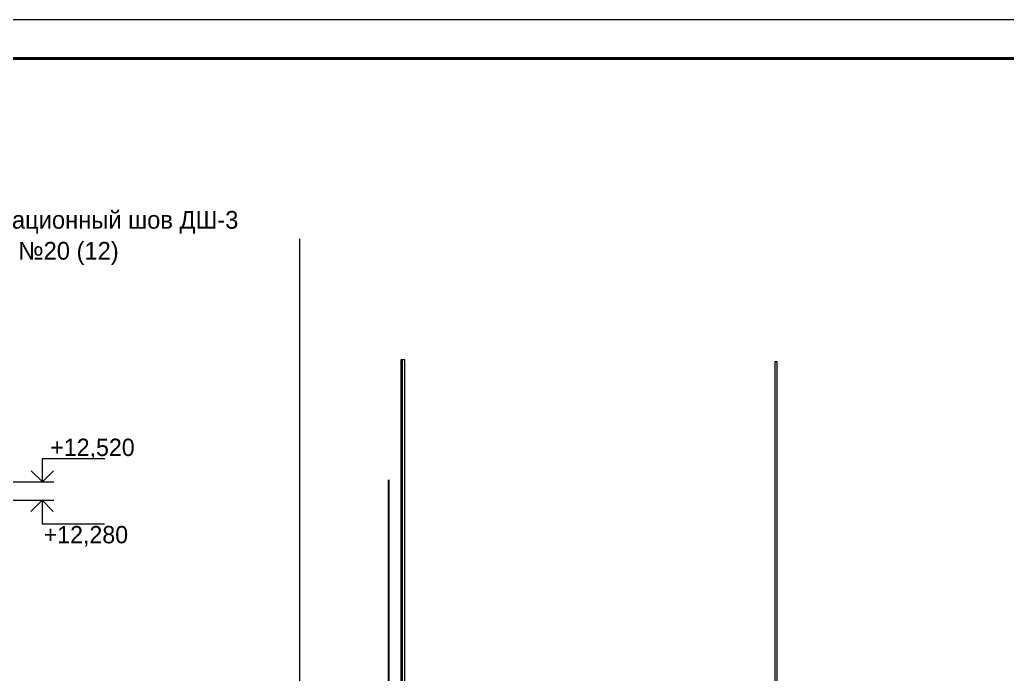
# Model space of a CAD drawing. Header units: millimetres. Extents: x 2294 to 908349, y -83289 to 219220.
# Drawn here: x 868243 to 881351, y 210535 to 219220 of the extents above; entities that cross this region are included whole.
import ezdxf

# ---------------------------------------------------------------- set-up
doc = ezdxf.new("R2010")
doc.units = ezdxf.units.MM
doc.layers.add('PDF _Геометрия', color=7, linetype='Continuous')
doc.layers.add('PDF _Текст', color=7, linetype='Continuous')

msp = doc.modelspace()

# ---------------------------------------------------------------- linework, layer by layer
at = {"layer": 'PDF _Геометрия', "lineweight": 18}
for points in [[(904737.1, 219219.5), (817891.4, 219219.5), (817891.4, 157877.6), (904737.1, 157877.6)], [(868396.2, 213236.2), (868544.8, 213087.6), (868689.1, 213236.2)], [(868684.7, 212694.1), (868540.5, 212842.8), (868391.8, 212694.1)]]:
    msp.add_lwpolyline(points, dxfattribs=at)
at = {"layer": 'PDF _Геометрия', "lineweight": 40}
msp.add_lwpolyline([(904230, 218703.7), (904230, 158393.4), (819954.8, 158393.4), (819954.8, 218703.7)], close=True, dxfattribs=at)
at = {"layer": 'PDF _Геометрия', "lineweight": 9}
for points in [[(871959, 203202.1), (871959, 209186.8), (871801.7, 209265.5), (872112, 209418.5), (871959, 209497.1), (871959, 216312.4)], [(873323, 206598.8), (873353.6, 206598.8), (873353.6, 214708.1), (873301.1, 214708.1), (873301.1, 214686.2)], [(873305.5, 214708.1), (873305.5, 206576.9)], [(873314.2, 214708.1), (873314.2, 206576.9)], [(867771.1, 213087.6), (868225.7, 213087.6), (868544.8, 213087.6), (868544.8, 213397.9), (869371.1, 213397.9)], [(868387.5, 213087.6), (868697.8, 213087.6)], [(867880.4, 212842.8), (868177.6, 212842.8), (868540.5, 212842.8), (868540.5, 212532.4), (869366.7, 212532.4)], [(868383.1, 212842.8), (868693.5, 212842.8)]]:
    msp.add_lwpolyline(points, dxfattribs=at)
for points in [[(873301.1, 214708.1), (873301.1, 206576.9), (873305.5, 206576.9), (873314.2, 206576.9), (873323, 206576.9), (873323, 214708.1), (873314.2, 214708.1), (873305.5, 214708.1)], [(878271.6, 206568.2), (878271.6, 214686.2), (878293.4, 214686.2), (878293.4, 206568.2)]]:
    msp.add_lwpolyline(points, close=True, dxfattribs=at)
at = {"layer": 'PDF _Геометрия', "lineweight": 30}
msp.add_lwpolyline([(873143.7, 203840.3), (873143.7, 204439.2), (873143.7, 204688.4), (873143.7, 205409.7), (873143.7, 208775.8), (873143.7, 209025), (873143.7, 213116.8)], dxfattribs=at)

# ---------------------------------------------------------------- texts
at = {"layer": 'PDF _Текст', "attachment_point": 4, "style": ''}
for s, insert, char_height in [('Деформационный шов ДШ-3', (866926.3, 216529.6), 235.287), ('см. узел №20 (12)', (866926.3, 216118.7), 235.287), ('+12,520', (868648.6, 213524.5), 229.97), ('+12,280', (868561.2, 212366.1), 229.97)]:
    msp.add_mtext(s, dxfattribs=dict(at, insert=insert, char_height=char_height))

doc.saveas('drawing.dxf')
